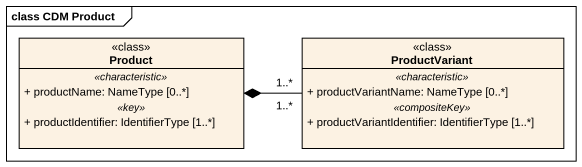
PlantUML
@startuml
mainframe class CDM Product
hide circle
hide empty members
skinparam classAttributeIconSize 0
class Product <<class>> {
  .. <<characteristic>> ..
  + productName: NameType [0..*]
  .. <<key>> ..
  + productIdentifier: IdentifierType [1..*]
}
class ProductVariant <<class>> {
  .. <<characteristic>> ..
  + productVariantName: NameType [0..*]
  .. <<compositeKey>> ..
  + productVariantIdentifier: IdentifierType [1..*]
}
ProductVariant "1..*" -left-* Product
ProductVariant "1..*" -left-* Product
@enduml
